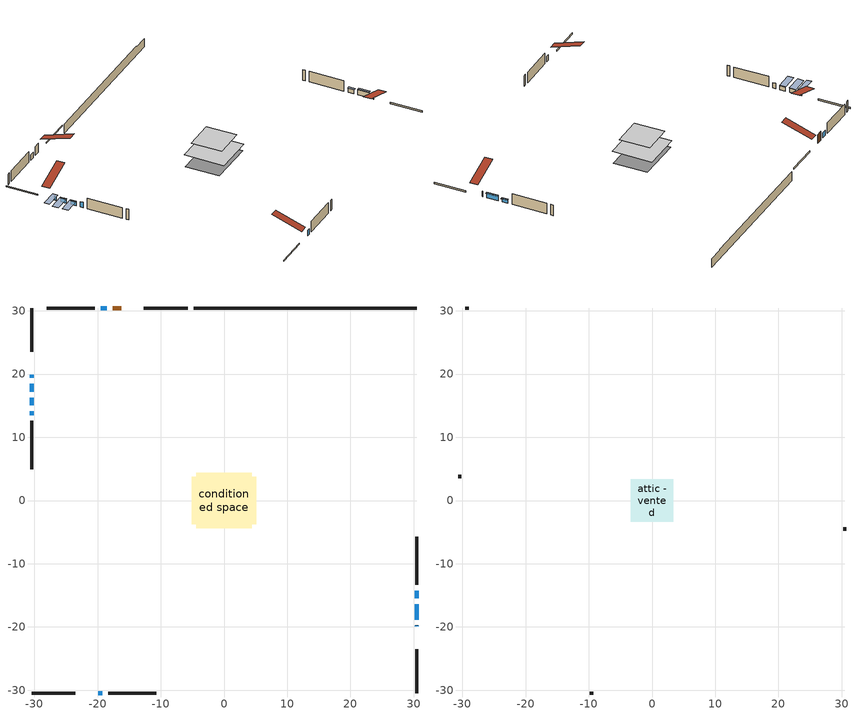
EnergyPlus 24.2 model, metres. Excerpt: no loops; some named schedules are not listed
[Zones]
conditioned space
 floor adiabatic (AdiabaticFloorConstruction): -4.35,-4.35 -4.35,4.35 4.35,4.35 4.35,-4.35 z0.61
 floor foundation (Slab1 construction): -5.09,-3.72 -5.09,3.72 5.09,3.72 5.09,-3.72 z-1.52
 wall outside (RimJoist1 construction): -5.72,30.45 -12.68,30.45 / -30.45,-30.45 -23.49,-30.45 / -30.45,30.45 -30.45,23.49 / 30.45,-30.45 30.45,-23.49 z0.61:0.91
 wall outside (AdiabaticWallConstruction 1): -16.26,30.45 -17.58,30.45 z0.61:2.64
 wall outside (AdiabaticWallConstruction): 30.45,-19.91 30.45,-19.77 / -18.51,30.45 -19.52,30.45 / -19.91,-30.45 -19.27,-30.45 / 30.45,-18.84 30.45,-16.4 / -30.45,14.12 -30.45,13.51 z0.61:1.83; -30.45,19.91 -30.45,19.4 z0.61:1.63; 30.45,-15.48 30.45,-14.25 z0.61:1.53; -30.45,18.47 -30.45,17.2 / -30.45,16.27 -30.45,15.05 z0.61:1.58
 wall outside (Wall1 construction): -20.44,30.45 -28.05,30.45 / -18.34,-30.45 -10.74,-30.45 / -30.45,12.58 -30.45,4.97 / 30.45,-13.33 30.45,-5.72 z0.61:3.05
 wall foundation (FoundationWall1 construction): -4.79,30.45,-1.52 -4.79,30.45,0.61 26.92,30.45,0.61 26.92,30.45,0.39 30.45,30.45,0.39 30.45,30.45,-1.52
 window (WindowConstruction 6): 30.45,-19.91 30.45,-19.77 z0.61:1.83
 window (WindowConstruction 5): -18.51,30.45 -19.52,30.45 z0.61:1.83
 window (WindowConstruction 8): -19.91,-30.45 -19.27,-30.45 z0.61:1.83
 window (WindowConstruction 7): -30.45,19.91 -30.45,19.4 z0.61:1.62
 window (WindowConstruction): 30.45,-18.84 30.45,-16.4 z0.61:1.83
 window (WindowConstruction 1): 30.45,-15.47 30.45,-14.26 z0.61:1.52
 window (WindowConstruction 2): -30.45,18.47 -30.45,17.2 z0.61:1.58
 window (WindowConstruction 3): -30.45,16.27 -30.45,15.05 z0.61:1.58
 window (WindowConstruction 4): -30.45,14.12 -30.45,13.51 z0.61:1.83
 door (Door): -16.26,30.45 -17.58,30.45 z0.61:2.64
 ceiling adiabatic (AdiabaticFloorConstruction): 4.35,-4.35 4.35,4.35 -4.35,4.35 -4.35,-4.35 z0.61
attic - vented
 floor to conditioned space (Floor1 construction Reversed): -3.36,-3.36 -3.36,3.36 3.36,3.36 3.36,-3.36 z3.05
 wall outside (Wall2 construction): -28.98,30.45 -29.52,30.45 / -9.81,-30.45 -9.27,-30.45 / -30.45,4.05 -30.45,3.51 / 30.45,-4.79 30.45,-4.25 z0.61:3.05
 roof outside (Roof1 construction): -15.33,30.45,3.05 -15.33,23.9,5.23 -13.61,23.9,5.23 -13.61,30.45,3.05; -20.84,-30.45,3.05 -20.84,-23.9,5.23 -22.56,-23.9,5.23 -22.56,-30.45,3.05; -30.45,20.84,3.05 -23.9,20.84,5.23 -23.9,22.56,5.23 -30.45,22.56,3.05; 30.45,-20.84,3.05 23.9,-20.84,5.23 23.9,-22.56,5.23 30.45,-22.56,3.05
shading: -30.45,19.1 -30.45,20.2 -34.11,20.2 -34.11,19.1 z1.92; 30.45,-16.34 30.45,-18.9 30.91,-18.9 30.91,-16.34 z1.89; 30.45,-14.19 30.45,-15.54 30.91,-15.54 30.91,-14.19 z1.59; -30.45,17.14 -30.45,18.53 -34.11,18.53 -34.11,17.14 z1.64; -30.45,14.99 -30.45,16.33 -34.11,16.33 -34.11,14.99 z1.64
[Building]
Building 1: Terrain=Suburbs
[Site:Location]
Windsor AP_ON: Latitude {deg}=42.28; Longitude {deg}=-82.96; Time Zone {hr}=-5; Elevation {m}=190; Keep Site Location Information=Yes
[Site:GroundTemperature:Shallow]
6.34957, 4.46684, 4.31606, 5.20952, 8.79623, 12.3662, 15.4612, 17.4219, 17.5884, 15.9938, 12.9777, 9.51722
[Site:WaterMainsTemperature]
Calculation Method=Schedule; Temperature Schedule=mains temperature schedule
[Material] Roughness=Rough; Thermal Absorptance=0.9
Name | Thickness {m} | Conductivity {W/m-K} | Density {kg/m3} | Specific Heat {J/kg-K} | Solar Absorptance | Visible Absorptance
asphalt or fiberglass shingles | 0.00635 | 0.162714 | 1121.4 | 1465.45 | 0.4 | 0.4
ceiling loosefill ins | 0.0846667 | 0.0480833 | 16.02 | 1046.75 | 0.7 | 0.7
ceiling stud and cavity | 0.1397 | 0.103844 | 65.682 | 1177.47 | 0.7 | 0.7
concrete 4.0 in. | 0.1016 | 1.803125 | 2242.8 | 837.4 | 0.7 | 0.7
concrete 8.0 in. | 0.2032 | 1.803125 | 2242.8 | 837.4 | 0.7 | 0.7
door material | 0.04445 | 0.053851 | 512.64 | 1214.23 | 0.7 | 0.7
exterior vertical ins | 0.004539 | 0.029427 | 32.04 | 1214.23 | 0.7 | 0.7
floor covering | 0.0127 | 0.0433444 | 54.468 | 1339.84 | 0.6 | 0.6
floor rigid ins; wall rigid ins | 0.512978 | 0.029427 | 32.04 | 1214.23 | 0.7 | 0.7
floor stud and cavity | 0.1397 | 1.75129 | 37.0049 | 1207.88 | 0.7 | 0.7
furniture material conditioned space 1 | 0.1524 | 0.115458 | 640.8 | 1214.23 | 0.6 | 0.6
gypsum board | 0.0127 | 0.160291 | 801 | 837.4 | 0.6 | 0.6
gypsum board 1 | 0.0127 | 0.160291 | 801 | 837.4 | 0.7 | 0.7
osb sheathing 0.5 in. | 0.0127 | 0.115458 | 512.64 | 1214.23 | 0.7 | 0.7
osb sheathing 0.75 in. | 0.01905 | 0.115458 | 512.64 | 1214.23 | 0.7 | 0.7
osb sheathing 2.0 in. | 0.0508 | 0.115458 | 512.64 | 1214.23 | 0.7 | 0.7
rim joist stud and cavity | 0.0508 | 0.028891 | 125.044 | 1163.47 | 0.6 | 0.6
wall stud and cavity | 0.1397 | 0.086614 | 139.0536 | 1170.24 | 0.7 | 0.7
wall stud and cavity 1 | 0.0889 | 6.1454 | 50.32683 | 1063.81 | 0.6 | 0.6
wall stud and cavity 2 | 0.0889 | 0.380278 | 52.3479 | 1209.89 | 0.7 | 0.7
wall stud and cavity 3 | 0.0889 | 0.391764 | 83.0341 | 1211.67 | 0.7 | 0.7
wood siding | 0.0254 | 0.102417 | 544.68 | 1172.36 | 0.4 | 0.4
wood siding 1 | 0.00254 | 0.102417 | 544.68 | 1172.36 | 0.4 | 0.4
wood siding 2; wood siding 3; wood siding 4 | 0.0254 | 0.102417 | 544.68 | 1172.36 | 0.7 | 0.7
[WindowMaterial:SimpleGlazingSystem]
Name | U-Factor {W/m2-K} | Solar Heat Gain Coefficient
WindowMaterial | 1.69318 | 0.58
WindowMaterial 1 | 2.969594 | 0.43
WindowMaterial 2 | 2.90203 | 0.52
WindowMaterial 3 | 2.963916 | 0.44
WindowMaterial 4 | 2.94177 | 0.46
WindowMaterial 5 | 1.98616 | 0.42
WindowMaterial 6 | 1.84762 | 0.5
WindowMaterial 7 | 3.02126 | 0.23
[Construction]
AdiabaticFloorConstruction: floor stud and cavity, floor rigid ins, osb sheathing 0.75 in., floor covering
AdiabaticWallConstruction: wood siding 3, wall rigid ins, wall stud and cavity 2, gypsum board
AdiabaticWallConstruction 1: wood siding 4, wall rigid ins, wall stud and cavity 2, gypsum board
Door: door material
Floor1 construction Reversed: gypsum board, ceiling stud and cavity, ceiling loosefill ins
FoundationWall1 construction: concrete 8.0 in., gypsum board 1
furniture construction conditioned space 1: furniture material conditioned space 1
PartitionWallConstruction: gypsum board, wall stud and cavity 3, gypsum board
RimJoist1 construction: wood siding 2, osb sheathing 2.0 in., rim joist stud and cavity
Roof1 construction: asphalt or fiberglass shingles
Slab1 construction: concrete 4.0 in.
Wall1 construction: wood siding, osb sheathing 0.5 in., wall stud and cavity, gypsum board
Wall2 construction: wood siding 1, wall stud and cavity 1
WindowConstruction: WindowMaterial
WindowConstruction 1: WindowMaterial 1
WindowConstruction 2; WindowConstruction 5: WindowMaterial 2
WindowConstruction 3: WindowMaterial 3
WindowConstruction 4: WindowMaterial 4
WindowConstruction 6: WindowMaterial 5
WindowConstruction 7: WindowMaterial 6
WindowConstruction 8: WindowMaterial 7
[Zone] Multiplier=1; Part of Total Floor Area=Yes
Name | Volume {m3}
attic - vented | 15.9789
conditioned space | 364.6
[Space]
Name | Zone | Volume {m3}
attic - vented 1 | attic - vented | 15.9789
conditioned space 1 | conditioned space | 364.6
[ZoneInfiltration:EffectiveLeakageArea]
infil attic - vented 1: Zone or Space=attic - vented 1; Schedule=Always On Discrete; Effective Air Leakage Area {cm2}=2005.78; Stack Coefficient=0.000321231; Wind Coefficient=1.21096e-05
[ZoneMixing]
whole house fan mix: Zone or Space=attic - vented; Schedule=Always On Continuous; Design Flow Rate Calculation Method=Flow/Zone; Design Flow Rate {m3/s}=0; Source Zone or Space=conditioned space
[SurfaceProperty:ExposedFoundationPerimeter]
Slab1: Exposed Perimeter Calculation Method=TotalExposedPerimeter; Total Exposed Perimeter {m}=35.24
[InternalMass] Zone or ZoneList=conditioned space; Space or SpaceList=conditioned space 1
Name | Construction | Surface Area {m2}
furniture mass conditioned space 1 | furniture construction conditioned space 1 | 60.5757
partition wall mass | PartitionWallConstruction | 151.439
[Lights]
interior lighting: Zone or ZoneList or Space or SpaceList=conditioned space 1; Schedule=interior lighting schedule; Design Level Calculation Method=LightingLevel; Lighting Level {W}=343.2; Return Air Fraction=0; Fraction Radiant=0.6; Fraction Visible=0.2; Fraction Replaceable=1
[People]
occupants: Zone or ZoneList or Space or SpaceList=conditioned space 1; Number of People Schedule=occupants schedule; Number of People Calculation Method=People; Number of People=3; Fraction Radiant=0.314171; Sensible Heat Fraction=0.56303; Activity Level Schedule=occupants activity schedule; Carbon Dioxide Generation Rate {m3/s-W}=0; Enable ASHRAE 55 Comfort Warnings=No; Mean Radiant Temperature Calculation Type=EnclosureAveraged
[ElectricEquipment] Zone or ZoneList or Space or SpaceList=conditioned space 1; Design Level Calculation Method=EquipmentLevel
Name | Schedule | Design Level {W} | Fraction Latent | Fraction Radiant | Fraction Lost
clothes dryer | clothes dryer schedule | 140.772 | 0.015 | 0.081 | 0.85
clothes washer | clothes washer schedule | 32.1985 | 0.03 | 0.162 | 0.7
cooking range | cooking range schedule | 215.147 | 0.08 | 0.432 | 0.2
dishwasher | dishwasher schedule | 66.8632 | 0.3 | 0.18 | 0.4
fridge | fridge schedule | 72.9452 | 0 | 0.6 | 0
mech vent bath fan 0 | mech vent bath fan 0 schedule | 25.1 | 0 | 0 | 1
mech vent bath fan 1 | mech vent bath fan 1 schedule | 25.1 | 0 | 0 | 1
mech vent house fan | mech vent house fan schedule | 0 | 0 | 0 | 1
mech vent house fan cfis | mech vent house fan cfis schedule | 0 | 0 | 0 | 0
mech vent range fan 0 | mech vent range fan 0 schedule | 57 | 0 | 0 | 1
misc plug loads | misc plug loads schedule | 494.7 | 0.045 | 0.513 | 0.1
whole house fan | Always On Discrete | 0 | 0 | 0 | 1
[OtherEquipment] Zone or ZoneList or Space or SpaceList=conditioned space 1; Design Level Calculation Method=EquipmentLevel
Name | Fuel Type | Schedule | Design Level {W} | Fraction Latent | Fraction Radiant | Fraction Lost
clothes dryer 1 | Electricity | clothes dryer schedule | 0 | 0.015 | 0.081 | 0.85
cooking range 1 | Electricity | cooking range schedule | 0 | 0.08 | 0.432 | 0.2
general water use latent | None | general water use schedule | 62.594 | 1 | 0 | 0
general water use sensible | None | general water use schedule | -61.6891 | 0 | 0.6 | 0
mech vent house fan latent load | None | Always On Discrete | 0 | 1 | 0 | 0
mech vent house fan sensible load | None | Always On Discrete | 0 | 0 | 0 | 0
water heater energy adjustment1 | NaturalGas | Always On Discrete | 0.01 | 0 | 0 | 1
[ZoneInfiltration:DesignFlowRate] Zone or ZoneList or Space or SpaceList=conditioned space 1; Schedule=Always On Discrete; Design Flow Rate Calculation Method=Flow/Zone; Design Flow Rate {m3/s}=0
infil flow; natural vent flow; whole house fan flow
[AvailabilityManager:Scheduled]
central ac and furnace airloop Availability Manager: Schedule=Always On Discrete
[Foundation:Kiva]
Foundation Kiva 1: Initial Indoor Air Temperature {C}=18; Wall Height Above Grade {m}=0.609996; Wall Depth Below Slab {m}=0.2032; Custom Block Material Name 1=exterior vertical ins; Custom Block Depth 1 {m}=2.13; Custom Block X Position 1 {m}=0.2159; Custom Block Z Position 1 {m}=0
[Foundation:Kiva:Settings]
Soil Conductivity {W/m-K}=0.849921; Soil Density {kg/m3}=1842.3; Soil Specific Heat {J/kg-K}=418.7; Ground Solar Absorptivity=0.9; Ground Thermal Absorptivity=0.9; Ground Surface Roughness {m}=0.03; Far-Field Width {m}=40; Deep-Ground Boundary Condition=ZeroFlux; Deep-Ground Depth {m}=40; Minimum Cell Dimension {m}=0.2; Maximum Cell Growth Coefficient=3; Simulation Timestep=Timestep
[Exterior:Lights]
exterior lighting: Schedule=exterior lighting schedule; Design Level {W}=75.6
[EnergyManagementSystem:GlobalVariable]
central_ac_and_furnace_airloop_Fan_RTF
infil_program_Qfan
infil_program_Qinf
natural_vent_program_Qnv
natural_vent_program_Qwhf
[EnergyManagementSystem:Sensor]
Name | Output:Variable or Output:Meter Index Key | Output:Variable or Output:Meter
airflow_gain | infil flow | Infiltration Sensible Heat Gain Energy
airflow_gain_1 | natural vent flow | Infiltration Sensible Heat Gain Energy
airflow_gain_2 | whole house fan flow | Infiltration Sensible Heat Gain Energy
airflow_loss | infil flow | Infiltration Sensible Heat Loss Energy
airflow_loss_1 | natural vent flow | Infiltration Sensible Heat Loss Energy
airflow_loss_2 | whole house fan flow | Infiltration Sensible Heat Loss Energy
clg_load_cond |  | Cooling:EnergyTransfer:Zone:CONDITIONED SPACE
clg_sp_s; clg_sp_s_1 | cooling setpoint | Schedule Value
clothes_dryer_exhaust_0_sch_s | clothes dryer exhaust 0 schedule | Schedule Value
cool_season | cooling season schedule | Schedule Value
htg_load_cond |  | Heating:EnergyTransfer:Zone:CONDITIONED SPACE
htg_sp_s; htg_sp_s_1 | heating setpoint | Schedule Value
ig_ee_conv | clothes dryer | Electric Equipment Convective Heating Energy
ig_ee_conv_2 | cooking range | Electric Equipment Convective Heating Energy
ig_ee_conv_4 | fridge | Electric Equipment Convective Heating Energy
ig_ee_conv_5 | misc plug loads | Electric Equipment Convective Heating Energy
ig_ee_conv_6 | whole house fan | Electric Equipment Convective Heating Energy
ig_ee_rad | clothes dryer | Electric Equipment Radiant Heating Energy
ig_ee_rad_2 | cooking range | Electric Equipment Radiant Heating Energy
ig_ee_rad_4 | fridge | Electric Equipment Radiant Heating Energy
ig_ee_rad_5 | misc plug loads | Electric Equipment Radiant Heating Energy
ig_ee_rad_6 | whole house fan | Electric Equipment Radiant Heating Energy
ig_lgt_conv | interior lighting | Lights Convective Heating Energy
ig_lgt_rad | interior lighting | Lights Radiant Heating Energy
ig_lgt_vis | interior lighting | Lights Visible Radiation Heating Energy
ig_oe_conv | clothes dryer 1 | Other Equipment Convective Heating Energy
ig_oe_conv_1 | cooking range 1 | Other Equipment Convective Heating Energy
ig_oe_conv_2 | general water use latent | Other Equipment Convective Heating Energy
ig_oe_conv_3 | general water use sensible | Other Equipment Convective Heating Energy
ig_oe_conv_4 | water heater energy adjustment1 | Other Equipment Convective Heating Energy
ig_oe_rad | clothes dryer 1 | Other Equipment Radiant Heating Energy
ig_oe_rad_1 | cooking range 1 | Other Equipment Radiant Heating Energy
ig_oe_rad_2 | general water use latent | Other Equipment Radiant Heating Energy
ig_oe_rad_3 | general water use sensible | Other Equipment Radiant Heating Energy
ig_oe_rad_4 | water heater energy adjustment1 | Other Equipment Radiant Heating Energy
ig_ppl_conv | occupants | People Convective Heating Energy
ig_ppl_rad | occupants | People Radiant Heating Energy
im_conv | furniture mass conditioned space 1 | Surface Inside Face Convection Heat Gain Energy
im_conv_1 | partition wall mass | Surface Inside Face Convection Heat Gain Energy
im_ig | furniture mass conditioned space 1 | Surface Inside Face Internal Gains Radiation Heat Gain Energy
im_ig_1 | partition wall mass | Surface Inside Face Internal Gains Radiation Heat Gain Energy
im_lgt | furniture mass conditioned space 1 | Surface Inside Face Lights Radiation Heat Gain Energy
im_lgt_1 | partition wall mass | Surface Inside Face Lights Radiation Heat Gain Energy
im_sol | furniture mass conditioned space 1 | Surface Inside Face Solar Radiation Heat Gain Energy
im_sol_1 | partition wall mass | Surface Inside Face Solar Radiation Heat Gain Energy
im_surf | furniture mass conditioned space 1 | Surface Inside Face Net Surface Thermal Radiation Heat Gain Energy
im_surf_1 | partition wall mass | Surface Inside Face Net Surface Thermal Radiation Heat Gain Energy
mech_vent_bath_fan_0_sch_s | mech vent bath fan 0 schedule | Schedule Value
mech_vent_bath_fan_1_sch_s | mech vent bath fan 1 schedule | Schedule Value
mech_vent_range_fan_0_sch_s | mech vent range fan 0 schedule | Schedule Value
mv_conv | mech vent bath fan 0 | Electric Equipment Convective Heating Energy
mv_conv_1 | mech vent bath fan 1 | Electric Equipment Convective Heating Energy
mv_conv_2 | mech vent house fan | Electric Equipment Convective Heating Energy
mv_conv_3 | mech vent house fan cfis | Electric Equipment Convective Heating Energy
mv_conv_4 | mech vent range fan 0 | Electric Equipment Convective Heating Energy
mv_conv_5 | mech vent house fan latent load | Other Equipment Convective Heating Energy
mv_conv_6 | mech vent house fan sensible load | Other Equipment Convective Heating Energy
mv_rad | mech vent bath fan 0 | Electric Equipment Radiant Heating Energy
mv_rad_1 | mech vent bath fan 1 | Electric Equipment Radiant Heating Energy
mv_rad_2 | mech vent house fan | Electric Equipment Radiant Heating Energy
mv_rad_3 | mech vent house fan cfis | Electric Equipment Radiant Heating Energy
mv_rad_4 | mech vent range fan 0 | Electric Equipment Radiant Heating Energy
mv_rad_5 | mech vent house fan latent load | Other Equipment Radiant Heating Energy
mv_rad_6 | mech vent house fan sensible load | Other Equipment Radiant Heating Energy
natural_vent_s | natural vent schedule | Schedule Value
out_pb_s |  | Site Outdoor Air Barometric Pressure
out_wt_s |  | Site Outdoor Air Humidity Ratio
site_vw_s |  | Site Wind Speed
ss_back_out | Window1 | Surface Window Shortwave from Zone Back Out Window Heat Transfer Rate
ss_back_out_1 | Window10 | Surface Window Shortwave from Zone Back Out Window Heat Transfer Rate
ss_back_out_2 | Window11 | Surface Window Shortwave from Zone Back Out Window Heat Transfer Rate
ss_back_out_3 | Window2 | Surface Window Shortwave from Zone Back Out Window Heat Transfer Rate
ss_back_out_4 | Window3 | Surface Window Shortwave from Zone Back Out Window Heat Transfer Rate
ss_back_out_5 | Window4 | Surface Window Shortwave from Zone Back Out Window Heat Transfer Rate
ss_back_out_6 | Window6 | Surface Window Shortwave from Zone Back Out Window Heat Transfer Rate
ss_back_out_7 | Window7 | Surface Window Shortwave from Zone Back Out Window Heat Transfer Rate
ss_back_out_8 | Window9 | Surface Window Shortwave from Zone Back Out Window Heat Transfer Rate
ss_conv | Door1 | Surface Inside Face Convection Heat Gain Energy
ss_conv_1 | Window1 | Surface Inside Face Convection Heat Gain Energy
ss_conv_2 | Window10 | Surface Inside Face Convection Heat Gain Energy
ss_conv_3 | Window11 | Surface Inside Face Convection Heat Gain Energy
ss_conv_4 | Window2 | Surface Inside Face Convection Heat Gain Energy
ss_conv_5 | Window3 | Surface Inside Face Convection Heat Gain Energy
ss_conv_6 | Window4 | Surface Inside Face Convection Heat Gain Energy
ss_conv_7 | Window6 | Surface Inside Face Convection Heat Gain Energy
ss_conv_8 | Window7 | Surface Inside Face Convection Heat Gain Energy
ss_conv_9 | Window9 | Surface Inside Face Convection Heat Gain Energy
ss_ig | Door1 | Surface Inside Face Internal Gains Radiation Heat Gain Energy
ss_ig_1 | Window1 | Surface Inside Face Internal Gains Radiation Heat Gain Energy
ss_ig_2 | Window10 | Surface Inside Face Internal Gains Radiation Heat Gain Energy
ss_ig_3 | Window11 | Surface Inside Face Internal Gains Radiation Heat Gain Energy
ss_ig_4 | Window2 | Surface Inside Face Internal Gains Radiation Heat Gain Energy
ss_ig_5 | Window3 | Surface Inside Face Internal Gains Radiation Heat Gain Energy
ss_ig_6 | Window4 | Surface Inside Face Internal Gains Radiation Heat Gain Energy
ss_ig_7 | Window6 | Surface Inside Face Internal Gains Radiation Heat Gain Energy
ss_ig_8 | Window7 | Surface Inside Face Internal Gains Radiation Heat Gain Energy
ss_ig_9 | Window9 | Surface Inside Face Internal Gains Radiation Heat Gain Energy
ss_lgt | Door1 | Surface Inside Face Lights Radiation Heat Gain Energy
ss_sol | Door1 | Surface Inside Face Solar Radiation Heat Gain Energy
ss_surf | Door1 | Surface Inside Face Net Surface Thermal Radiation Heat Gain Energy
ss_surf_1 | Window1 | Surface Inside Face Net Surface Thermal Radiation Heat Gain Energy
ss_surf_2 | Window10 | Surface Inside Face Net Surface Thermal Radiation Heat Gain Energy
ss_surf_3 | Window11 | Surface Inside Face Net Surface Thermal Radiation Heat Gain Energy
ss_surf_4 | Window2 | Surface Inside Face Net Surface Thermal Radiation Heat Gain Energy
ss_surf_5 | Window3 | Surface Inside Face Net Surface Thermal Radiation Heat Gain Energy
ss_surf_6 | Window4 | Surface Inside Face Net Surface Thermal Radiation Heat Gain Energy
ss_surf_7 | Window6 | Surface Inside Face Net Surface Thermal Radiation Heat Gain Energy
ss_surf_8 | Window7 | Surface Inside Face Net Surface Thermal Radiation Heat Gain Energy
ss_surf_9 | Window9 | Surface Inside Face Net Surface Thermal Radiation Heat Gain Energy
ss_trans_in | Window1 | Surface Window Transmitted Solar Radiation Rate
ss_trans_in_1 | Window10 | Surface Window Transmitted Solar Radiation Rate
ss_trans_in_2 | Window11 | Surface Window Transmitted Solar Radiation Rate
ss_trans_in_3 | Window2 | Surface Window Transmitted Solar Radiation Rate
ss_trans_in_4 | Window3 | Surface Window Transmitted Solar Radiation Rate
ss_trans_in_5 | Window4 | Surface Window Transmitted Solar Radiation Rate
ss_trans_in_6 | Window6 | Surface Window Transmitted Solar Radiation Rate
ss_trans_in_7 | Window7 | Surface Window Transmitted Solar Radiation Rate
ss_trans_in_8 | Window9 | Surface Window Transmitted Solar Radiation Rate
ss_trans_out | Window1 | Surface Inside Face Initial Transmitted Diffuse Transmitted Out Window Solar Radiation Rate
ss_trans_out_1 | Window10 | Surface Inside Face Initial Transmitted Diffuse Transmitted Out Window Solar Radiation Rate
ss_trans_out_2 | Window11 | Surface Inside Face Initial Transmitted Diffuse Transmitted Out Window Solar Radiation Rate
ss_trans_out_3 | Window2 | Surface Inside Face Initial Transmitted Diffuse Transmitted Out Window Solar Radiation Rate
ss_trans_out_4 | Window3 | Surface Inside Face Initial Transmitted Diffuse Transmitted Out Window Solar Radiation Rate
ss_trans_out_5 | Window4 | Surface Inside Face Initial Transmitted Diffuse Transmitted Out Window Solar Radiation Rate
ss_trans_out_6 | Window6 | Surface Inside Face Initial Transmitted Diffuse Transmitted Out Window Solar Radiation Rate
ss_trans_out_7 | Window7 | Surface Inside Face Initial Transmitted Diffuse Transmitted Out Window Solar Radiation Rate
ss_trans_out_8 | Window9 | Surface Inside Face Initial Transmitted Diffuse Transmitted Out Window Solar Radiation Rate
s_conv | Floor1 | Surface Inside Face Convection Heat Gain Energy
s_conv_1 | FoundationWall1 | Surface Inside Face Convection Heat Gain Energy
s_conv_10 | Wall1:180 | Surface Inside Face Convection Heat Gain Energy
s_conv_11 | Wall1:270 | Surface Inside Face Convection Heat Gain Energy
s_conv_12 | Wall1:90 | Surface Inside Face Convection Heat Gain Energy
s_conv_2 | inferred conditioned ceiling | Surface Inside Face Convection Heat Gain Energy
s_conv_3 | inferred conditioned floor | Surface Inside Face Convection Heat Gain Energy
s_conv_4 | RimJoist1:0 | Surface Inside Face Convection Heat Gain Energy
s_conv_5 | RimJoist1:180 | Surface Inside Face Convection Heat Gain Energy
s_conv_6 | RimJoist1:270 | Surface Inside Face Convection Heat Gain Energy
s_conv_7 | RimJoist1:90 | Surface Inside Face Convection Heat Gain Energy
s_conv_8 | Slab1 | Surface Inside Face Convection Heat Gain Energy
s_conv_9 | Wall1:0 | Surface Inside Face Convection Heat Gain Energy
s_ig | Floor1 | Surface Inside Face Internal Gains Radiation Heat Gain Energy
s_ig_1 | FoundationWall1 | Surface Inside Face Internal Gains Radiation Heat Gain Energy
s_ig_10 | Wall1:180 | Surface Inside Face Internal Gains Radiation Heat Gain Energy
s_ig_11 | Wall1:270 | Surface Inside Face Internal Gains Radiation Heat Gain Energy
s_ig_12 | Wall1:90 | Surface Inside Face Internal Gains Radiation Heat Gain Energy
s_ig_2 | inferred conditioned ceiling | Surface Inside Face Internal Gains Radiation Heat Gain Energy
s_ig_3 | inferred conditioned floor | Surface Inside Face Internal Gains Radiation Heat Gain Energy
s_ig_4 | RimJoist1:0 | Surface Inside Face Internal Gains Radiation Heat Gain Energy
s_ig_5 | RimJoist1:180 | Surface Inside Face Internal Gains Radiation Heat Gain Energy
s_ig_6 | RimJoist1:270 | Surface Inside Face Internal Gains Radiation Heat Gain Energy
s_ig_7 | RimJoist1:90 | Surface Inside Face Internal Gains Radiation Heat Gain Energy
s_ig_8 | Slab1 | Surface Inside Face Internal Gains Radiation Heat Gain Energy
s_ig_9 | Wall1:0 | Surface Inside Face Internal Gains Radiation Heat Gain Energy
s_lgt | Floor1 | Surface Inside Face Lights Radiation Heat Gain Energy
s_lgt_1 | FoundationWall1 | Surface Inside Face Lights Radiation Heat Gain Energy
s_lgt_10 | Wall1:180 | Surface Inside Face Lights Radiation Heat Gain Energy
s_lgt_11 | Wall1:270 | Surface Inside Face Lights Radiation Heat Gain Energy
s_lgt_12 | Wall1:90 | Surface Inside Face Lights Radiation Heat Gain Energy
s_lgt_2 | inferred conditioned ceiling | Surface Inside Face Lights Radiation Heat Gain Energy
s_lgt_3 | inferred conditioned floor | Surface Inside Face Lights Radiation Heat Gain Energy
s_lgt_4 | RimJoist1:0 | Surface Inside Face Lights Radiation Heat Gain Energy
s_lgt_5 | RimJoist1:180 | Surface Inside Face Lights Radiation Heat Gain Energy
s_lgt_6 | RimJoist1:270 | Surface Inside Face Lights Radiation Heat Gain Energy
s_lgt_7 | RimJoist1:90 | Surface Inside Face Lights Radiation Heat Gain Energy
s_lgt_8 | Slab1 | Surface Inside Face Lights Radiation Heat Gain Energy
